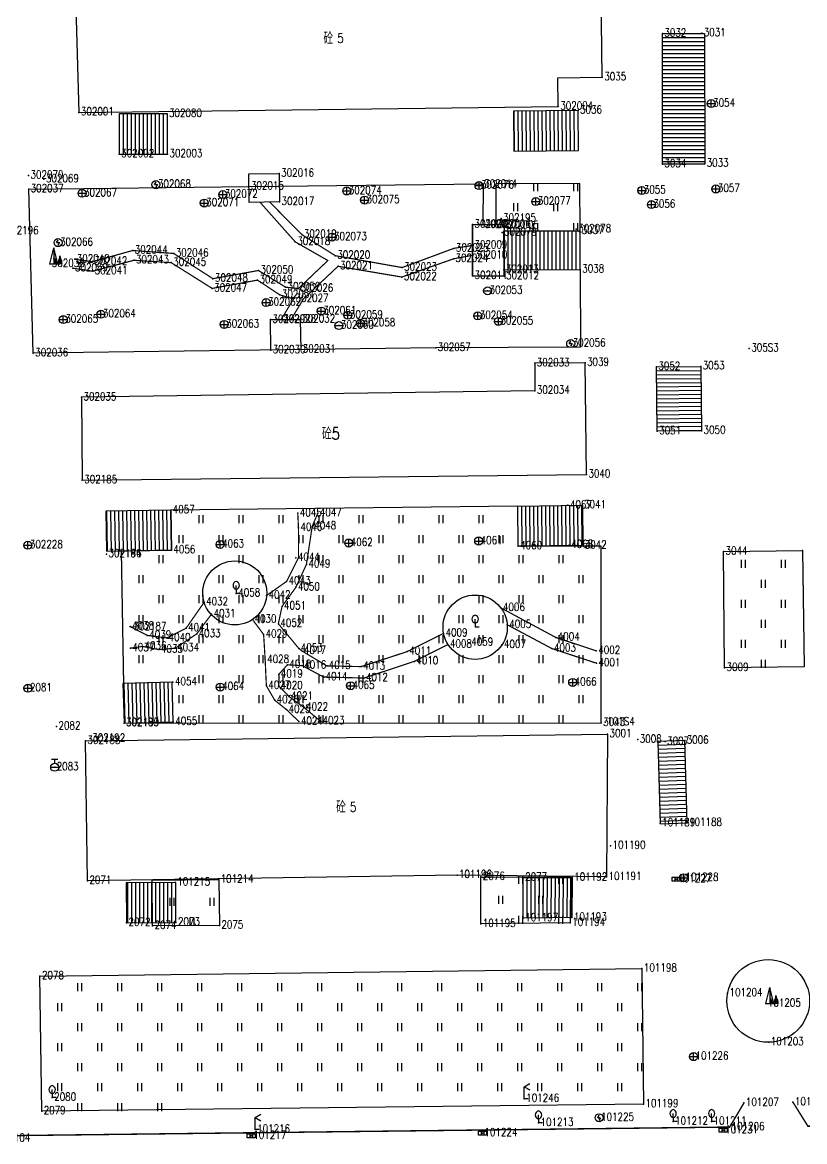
# Model space of a CAD drawing. Extents: x 953 to 1485, y 1110 to 1494.
# Drawn here: x 1244.7 to 1342.5, y 1203.8 to 1343.7 of the extents above; entities that cross this region are included whole.
import ezdxf
from ezdxf.enums import TextEntityAlignment as Align

# ---------------------------------------------------------------- set-up
doc = ezdxf.new("R2010")
doc.units = 0
doc.header["$LTSCALE"] = 0.5
doc.header["$PDSIZE"] = 0.2
doc.linetypes.add('X3', pattern=[5, 4, -1])
doc.layers.get('0').update_dxf_attribs({"linetype": 'CONTINUOUS'})
doc.layers.add('ASSIST', color=7, linetype='CONTINUOUS', plot=False)
for name, color, linetype in [('DLDW', 11, 'CONTINUOUS'), ('DLSS', 4, 'CONTINUOUS'), ('GXYZ', 2, 'CONTINUOUS'), ('JMD', 6, 'CONTINUOUS'), ('ZBTZ', 3, 'CONTINUOUS'), ('ZDH', 1, 'CONTINUOUS')]:
    doc.layers.add(name, color=color, linetype=linetype)
doc.styles.add('HZ', font='rs.shx', dxfattribs={"width": 0.8, "bigfont": 'hztxt.shx'})
doc.linetypes.add('1161', pattern='A,0,[149,AAA.SHX,S=0.15,R=0,X=0,Y=0],-1.6', length=1.6)

# ---------------------------------------------------------------- blocks, each defined once
blk = doc.blocks.new('gc143')
for p, q in [((0, 1), (0, 2)), ((0, 1), (0, 0)), ((1, 0), (0, 0))]:
    blk.add_line(p, q)
for centre, start, end in [((0.225, 2), 102.68038, 257.31962), ((-0.225, 2), 282.68038, 77.31962)]:
    blk.add_arc(centre, 1.025, start, end)
blk = doc.blocks.new('gc052')
for p, q in [((0, 3), (1.39, 3.8)), ((0, 3), (1.39, 2.2)), ((0, 0), (0, 3)), ((1, 0), (0, 0))]:
    blk.add_line(p, q)
blk = doc.blocks.new('*U25')
at = {"linetype": 'Continuous'}
for points in [[(1.33, 1.33), (2, 0), (1, 4)], [(1.33, 1.33), (1, 4), (1, 0)], [(1.33, 1.33), (1, 0), (2, 0)]]:
    blk.add_solid(points, dxfattribs=at)
blk = doc.blocks.new('*U24')
at = {"linetype": 'Continuous'}
for points in [[(2.67, 0.67), (2.5, 2), (2.5, 0)], [(2.67, 0.67), (3, 0), (2.5, 2)], [(2.67, 0.67), (2.5, 0), (3, 0)]]:
    blk.add_solid(points, dxfattribs=at)
blk = doc.blocks.new('gc021')
for p, q in [((2, 0), (1, 4)), ((1, 4), (1, 0)), ((1, 0), (2, 0)), ((2.5, 0), (2.5, 2)), ((2.5, 2), (3, 0)), ((3, 0), (2.5, 0))]:
    blk.add_line(p, q)
for points in [[(0, 0), (1, 4)], [(1, 4), (1, 0), (2, 0)], [(0, 0), (1, 0)], [(2.5, 2), (2, 0), (2.5, 0)]]:
    blk.add_lwpolyline(points)
at = {"linetype": 'Continuous'}
for name in ['*U25', '*U24']:
    blk.add_blockref(name, (0, 0), dxfattribs=at)
blk = doc.blocks.new('gc133')
for p, q in [((-1, 0), (1, 0)), ((-0.8, 2), (0.8, 2)), ((0, 1), (0, 2))]:
    blk.add_line(p, q)
blk.add_circle((0, 0), 1)
blk = doc.blocks.new('gc042')
blk.add_line((-1, 0), (1, 0))
blk.add_circle((0, 0), 1)
blk = doc.blocks.new('gc041')
for p, q in [((-1, 0.5), (1, 0.5)), ((-1, -0.5), (-1, 0.5)), ((-0.33, 0.5), (-0.33, -0.5)), ((0.33, 0.5), (0.33, -0.5)), ((1, 0.5), (1, -0.5)), ((1, -0.5), (-1, -0.5))]:
    blk.add_line(p, q)
blk = doc.blocks.new('gc043')
for p, q in [((-1, 0), (1, 0)), ((0, -1), (0, 1))]:
    blk.add_line(p, q)
blk.add_circle((0, 0), 1)
blk = doc.blocks.new('gc050')
for p, q in [((-0.35, 0), (0.05, 0.69)), ((-0.35, 0), (0.35, 0)), ((0.35, 0), (-0.06, -0.69))]:
    blk.add_line(p, q)
blk.add_circle((0, 0), 1)
blk = doc.blocks.new('gc323')
at = {"flags": 128}
for points in [[(-0.5, 0), (-0.5, 2)], [(0.5, 0), (0.5, 2)]]:
    blk.add_lwpolyline(points, dxfattribs=at)

msp = doc.modelspace()

# ---------------------------------------------------------------- linework, layer by layer
at = {"linetype": 'Continuous', "flags": 128}
for points, elevation in [([(1276.82, 1324.82), (1276.87, 1321.27), (1273.07, 1321.22), (1273.03, 1324.77)], 10.33), ([(1304.94, 1312), (1301, 1312.02), (1300.99, 1318.43), (1304.93, 1318.44)], 10.54), ([(1279.46, 1306.59), (1279.52, 1302.82), (1275.76, 1302.76), (1275.73, 1306.56)], 10.31)]:
    msp.add_lwpolyline(points, close=True, dxfattribs=dict(at, elevation=elevation))
at = {"linetype": 'Continuous'}
for centre, radius in [((1271.27, 1272.4, 10.21), 4), ((1301.32, 1268.12, 10.32), 4.02)]:
    msp.add_circle(centre, radius, dxfattribs=at)
at = {"layer": 'ASSIST', "linetype": 'Continuous', "flags": 128}
for points in [[(1324.73, 1325.99), (1324.72, 1342.32), (1329.99, 1342.32), (1330.01, 1326)], [(1256.83, 1327.25), (1262.86, 1327.25), (1262.86, 1332.27), (1256.83, 1332.27)], [(1304.9, 1312.8), (1314.45, 1312.84), (1314.43, 1317.65), (1304.88, 1317.61)], [(1324.08, 1292.6), (1323.97, 1300.67), (1329.51, 1300.72), (1329.62, 1292.67)], [(1314.77, 1278.33), (1306.69, 1278.24), (1306.64, 1283.26), (1314.72, 1283.35)], [(1255.22, 1277.61), (1263.35, 1277.75), (1263.27, 1282.74), (1255.14, 1282.6)], [(1257.43, 1256.14), (1263.59, 1256.3), (1263.46, 1261.24), (1257.3, 1261.09)], [(1327.81, 1243.66), (1327.51, 1253.94), (1324.16, 1253.84), (1324.46, 1243.56)], [(1313.41, 1231.83), (1307.33, 1231.75), (1307.33, 1236.82), (1313.46, 1236.82)], [(1257.74, 1231.17), (1263.92, 1231.21), (1263.89, 1236.22), (1257.71, 1236.18)]]:
    msp.add_lwpolyline(points, close=True, dxfattribs=at)
at = {"layer": 'ASSIST', "linetype": 'Continuous', "elevation": 14.31, "flags": 128}
msp.add_lwpolyline([(1306.16, 1327.62), (1314.24, 1327.72), (1314.18, 1332.7), (1306.1, 1332.61)], close=True, dxfattribs=at)
at = {"layer": 'DLSS', "linetype": 'Continuous', "const_width": 0.175, "elevation": 10.24, "flags": 128}
msp.add_lwpolyline([(1334.91, 1208.64), (1333.13, 1205.64), (1231.83, 1204.43), (1225.12, 1206.48), (1221.87, 1209.53), (1220, 1212.53), (1219.11, 1216.6), (1219.04, 1217.81), (1216.91, 1400.79)], dxfattribs=at)
at = {"layer": 'DLSS', "linetype": 'Continuous', "const_width": 0.175, "flags": 128}
msp.add_lwpolyline([(1473.21, 1355.64), (1474.02, 1285.2), (1474.07, 1280.2), (1474.27, 1263.71), (1474.34, 1258.03), (1474.6, 1238.74), (1474.88, 1213.81), (1474.23, 1210.75), (1473.97, 1210.26), (1472.73, 1208.65), (1470.95, 1207.62), (1468.9, 1207.18), (1405.25, 1206.45), (1342.91, 1205.75), (1341.04, 1208.75)], dxfattribs=at)
at = {"layer": 'DLSS', "linetype": 'X3', "flags": 128}
for points in [[(1251.27, 1314.1, 0.15, 0.15, 0), (1253.48, 1313.81, 0.15, 0.15, 0), (1258.52, 1315.2, 0.15, 0.15, 0), (1263.64, 1314.83, 0.15, 0.15, 0), (1268.54, 1311.68, 0.15, 0.15, 0), (1274.23, 1312.7, 0.15, 0.15, 0), (1277.62, 1310.62, 0.15, 0.15, 0), (1279.22, 1310.44, 0.15, 0.15, 0), (1282.91, 1313.95, 0.15, 0.15, 0), (1278.84, 1316.27, 0.15, 0.15, 0), (1274.42, 1321.24, 0, 0, 0)], [(1275.64, 1321.25, 0.15, 0.15, 0), (1279.65, 1317.19, 0.15, 0.15, 0), (1283.84, 1314.55, 0.15, 0.15, 0), (1292.19, 1313.07, 0.15, 0.15, 0), (1298.66, 1315.47, 0.15, 0.15, 0), (1300.98, 1315.83, 0, 0, 0)], [(1278.31, 1306.59, 0.15, 0.15, 0), (1279.86, 1309.15, 0.15, 0.15, 0), (1284.18, 1313.23, 0.15, 0.15, 0), (1292.16, 1311.88, 0.15, 0.15, 0), (1298.61, 1314.16, 0.15, 0.15, 0), (1300.98, 1314.6, 0, 0, 0)]]:
    msp.add_lwpolyline(points, format="xyseb", dxfattribs=at)
at = {"layer": 'DLSS', "linetype": 'X3', "const_width": 0.15, "flags": 128}
for points, elevation in [([(1251.05, 1312.98), (1253.51, 1312.62), (1258.67, 1313.98), (1263.33, 1313.68), (1268.45, 1310.46), (1274.11, 1311.5), (1276.91, 1309.65), (1278.63, 1309.15), (1277.07, 1306.59)], 10.48), ([(1279.15, 1282.35), (1279.23, 1280.55), (1279.23, 1276.79), (1277.75, 1273.84), (1275.25, 1272.08)], 10.26), ([(1297.38, 1267.34), (1292.84, 1265.07), (1287.07, 1263.19), (1282.77, 1263.28), (1279.68, 1265.14), (1279.27, 1265.47), (1276.72, 1268.55), (1277.18, 1270.72), (1278.91, 1273.1), (1280.23, 1275.97), (1280.95, 1280.72), (1281.65, 1282.36)], 10.38), ([(1258.19, 1268.2), (1260.34, 1267.09), (1262.75, 1266.77), (1265.19, 1267.99), (1267.44, 1271.23)], 10.21), ([(1304.54, 1270.53), (1311.39, 1266.84), (1316.46, 1265.16)], 10.32), ([(1258.22, 1265.49), (1259.74, 1265.71), (1261.8, 1265.32), (1263.82, 1265.49), (1266.51, 1267.27), (1268.37, 1269.75)], 10.23), ([(1273.49, 1269.08), (1274.88, 1267.2), (1275.07, 1264.03), (1275.22, 1260.8), (1276.26, 1259), (1277.74, 1257.81), (1279.29, 1256.32)], 10.25), ([(1316.48, 1263.62), (1310.92, 1265.44), (1305.33, 1268.42)], 10.34), ([(1281.99, 1256.37), (1279.94, 1258.07), (1278.06, 1259.44), (1276.77, 1260.77), (1276.78, 1262.22), (1277.85, 1263.42), (1279.71, 1263.31), (1282.37, 1261.89), (1287.42, 1261.76), (1293.72, 1263.85), (1297.92, 1265.95)], 10.27)]:
    msp.add_lwpolyline(points, dxfattribs=dict(at, elevation=elevation))
at = {"layer": 'JMD', "linetype": 'Continuous'}
for p, q in [((1324.73, 1325.99), (1324.72, 1342.32)), ((1324.72, 1342.32), (1329.99, 1342.32)), ((1324.72, 1341.82), (1329.99, 1341.82)), ((1329.99, 1342.32), (1330.01, 1326)), ((1324.72, 1341.32), (1329.99, 1341.32)), ((1324.72, 1340.82), (1329.99, 1340.82)), ((1324.72, 1340.32), (1329.99, 1340.32)), ((1324.72, 1339.82), (1329.99, 1339.82)), ((1324.72, 1339.32), (1329.99, 1339.32)), ((1324.72, 1338.82), (1329.99, 1338.82)), ((1324.72, 1338.32), (1329.99, 1338.32)), ((1324.72, 1337.82), (1329.99, 1337.82)), ((1324.72, 1337.32), (1329.99, 1337.32)), ((1324.72, 1336.82), (1329.99, 1336.82)), ((1324.72, 1336.32), (1329.99, 1336.32)), ((1324.72, 1335.82), (1330, 1335.82)), ((1324.72, 1335.32), (1330, 1335.32)), ((1324.72, 1334.82), (1330, 1334.82)), ((1324.72, 1334.32), (1330, 1334.32)), ((1324.72, 1333.82), (1330, 1333.82)), ((1324.72, 1333.32), (1330, 1333.32)), ((1262.86, 1332.27), (1256.83, 1332.27)), ((1256.86, 1327.25), (1256.86, 1332.27)), ((1257.36, 1327.25), (1257.36, 1332.27)), ((1257.86, 1327.25), (1257.86, 1332.27)), ((1258.36, 1327.25), (1258.36, 1332.27)), ((1258.86, 1327.25), (1258.86, 1332.27)), ((1259.36, 1327.25), (1259.36, 1332.27)), ((1259.86, 1327.25), (1259.86, 1332.27)), ((1260.36, 1327.25), (1260.36, 1332.27)), ((1260.86, 1327.25), (1260.86, 1332.27)), ((1261.36, 1327.25), (1261.36, 1332.27)), ((1261.86, 1327.25), (1261.86, 1332.27)), ((1262.36, 1327.25), (1262.36, 1332.27)), ((1262.86, 1327.25), (1262.86, 1332.27)), ((1314.18, 1332.7, 14.31), (1306.1, 1332.61, 14.31)), ((1306.24, 1327.62, 14.31), (1306.18, 1332.61, 14.31)), ((1306.74, 1327.63, 14.31), (1306.68, 1332.61, 14.31)), ((1307.24, 1327.63, 14.31), (1307.18, 1332.62, 14.31)), ((1307.74, 1327.64, 14.31), (1307.68, 1332.62, 14.31)), ((1308.24, 1327.64, 14.31), (1308.18, 1332.63, 14.31)), ((1308.74, 1327.65, 14.31), (1308.68, 1332.64, 14.31)), ((1309.24, 1327.66, 14.31), (1309.18, 1332.64, 14.31)), ((1309.74, 1327.66, 14.31), (1309.68, 1332.65, 14.31)), ((1310.24, 1327.67, 14.31), (1310.18, 1332.65, 14.31)), ((1310.74, 1327.67, 14.31), (1310.68, 1332.66, 14.31)), ((1311.24, 1327.68, 14.31), (1311.18, 1332.67, 14.31)), ((1311.74, 1327.69, 14.31), (1311.68, 1332.67, 14.31)), ((1312.24, 1327.69, 14.31), (1312.18, 1332.68, 14.31)), ((1312.74, 1327.7, 14.31), (1312.68, 1332.68, 14.31)), ((1313.24, 1327.7, 14.31), (1313.18, 1332.69, 14.31)), ((1313.74, 1327.71, 14.31), (1313.68, 1332.7, 14.31)), ((1314.24, 1327.72, 14.31), (1314.18, 1332.7, 14.31)), ((1324.73, 1332.82), (1330, 1332.82)), ((1324.73, 1332.32), (1330, 1332.32)), ((1324.73, 1331.82), (1330, 1331.82)), ((1324.73, 1331.32), (1330, 1331.32)), ((1324.73, 1330.82), (1330, 1330.82)), ((1324.73, 1330.32), (1330, 1330.32)), ((1324.73, 1329.82), (1330, 1329.82)), ((1324.73, 1329.32), (1330, 1329.32)), ((1306.16, 1327.62, 14.31), (1314.24, 1327.72, 14.31)), ((1324.73, 1328.82), (1330, 1328.82)), ((1324.73, 1328.32), (1330, 1328.32)), ((1324.73, 1327.82), (1330, 1327.82)), ((1256.83, 1327.25), (1262.86, 1327.25)), ((1324.73, 1327.32), (1330, 1327.32)), ((1324.73, 1326.82), (1330, 1326.82)), ((1324.73, 1326.32), (1330, 1326.32)), ((1314.43, 1317.65), (1304.88, 1317.61)), ((1304.95, 1312.8), (1304.93, 1317.61)), ((1305.45, 1312.8), (1305.43, 1317.62)), ((1305.95, 1312.81), (1305.93, 1317.62)), ((1306.45, 1312.81), (1306.43, 1317.62)), ((1306.95, 1312.81), (1306.93, 1317.62)), ((1307.45, 1312.81), (1307.43, 1317.62)), ((1307.95, 1312.81), (1307.93, 1317.63)), ((1308.45, 1312.82), (1308.43, 1317.63)), ((1308.95, 1312.82), (1308.93, 1317.63)), ((1309.45, 1312.82), (1309.43, 1317.63)), ((1309.95, 1312.82), (1309.93, 1317.63)), ((1310.45, 1312.82), (1310.43, 1317.64)), ((1310.95, 1312.83), (1310.93, 1317.64)), ((1311.45, 1312.83), (1311.43, 1317.64)), ((1311.95, 1312.83), (1311.93, 1317.64)), ((1312.45, 1312.83), (1312.43, 1317.64)), ((1312.95, 1312.83), (1312.93, 1317.65)), ((1313.45, 1312.84), (1313.43, 1317.65)), ((1313.95, 1312.84), (1313.93, 1317.65)), ((1314.45, 1312.84), (1314.43, 1317.65)), ((1304.9, 1312.8), (1314.45, 1312.84)), ((1323.97, 1300.67), (1329.51, 1300.72)), ((1324.08, 1292.6), (1323.97, 1300.67)), ((1323.98, 1300.17), (1329.51, 1300.22)), ((1323.99, 1299.67), (1329.52, 1299.72)), ((1329.51, 1300.72), (1329.62, 1292.67)), ((1324, 1299.17), (1329.53, 1299.22)), ((1324, 1298.67), (1329.54, 1298.72)), ((1324.01, 1298.17), (1329.54, 1298.23)), ((1324.02, 1297.67), (1329.55, 1297.73)), ((1324.02, 1297.17), (1329.56, 1297.23)), ((1324.03, 1296.67), (1329.56, 1296.73)), ((1324.04, 1296.17), (1329.57, 1296.23)), ((1324.04, 1295.67), (1329.58, 1295.73)), ((1324.05, 1295.17), (1329.58, 1295.23)), ((1324.06, 1294.67), (1329.59, 1294.73)), ((1324.06, 1294.17), (1329.6, 1294.24)), ((1324.07, 1293.67), (1329.6, 1293.74)), ((1324.08, 1293.17), (1329.61, 1293.24)), ((1324.08, 1292.67), (1329.62, 1292.74)), ((1306.64, 1283.26), (1314.72, 1283.35)), ((1306.69, 1278.24), (1306.64, 1283.26)), ((1307.19, 1278.25), (1307.14, 1283.27)), ((1307.69, 1278.25), (1307.64, 1283.27)), ((1308.19, 1278.26), (1308.14, 1283.28)), ((1308.69, 1278.27), (1308.64, 1283.28)), ((1309.19, 1278.27), (1309.14, 1283.29)), ((1309.69, 1278.28), (1309.64, 1283.3)), ((1310.19, 1278.28), (1310.14, 1283.3)), ((1310.69, 1278.29), (1310.64, 1283.31)), ((1311.19, 1278.29), (1311.14, 1283.31)), ((1311.69, 1278.3), (1311.64, 1283.32)), ((1312.19, 1278.3), (1312.14, 1283.32)), ((1312.69, 1278.31), (1312.64, 1283.33)), ((1313.19, 1278.32), (1313.14, 1283.33)), ((1313.69, 1278.32), (1313.64, 1283.34)), ((1314.19, 1278.33), (1314.14, 1283.35)), ((1314.69, 1278.33), (1314.64, 1283.35)), ((1263.27, 1282.74), (1255.14, 1282.6)), ((1255.35, 1277.61), (1255.27, 1282.61)), ((1255.85, 1277.62), (1255.77, 1282.61)), ((1256.35, 1277.63), (1256.27, 1282.62)), ((1256.85, 1277.64), (1256.77, 1282.63)), ((1257.35, 1277.65), (1257.27, 1282.64)), ((1257.85, 1277.66), (1257.77, 1282.65)), ((1258.35, 1277.66), (1258.27, 1282.66)), ((1258.85, 1277.67), (1258.77, 1282.67)), ((1259.35, 1277.68), (1259.27, 1282.67)), ((1259.85, 1277.69), (1259.77, 1282.68)), ((1260.35, 1277.7), (1260.27, 1282.69)), ((1260.85, 1277.71), (1260.77, 1282.7)), ((1261.35, 1277.71), (1261.27, 1282.71)), ((1261.85, 1277.72), (1261.77, 1282.72)), ((1262.35, 1277.73), (1262.27, 1282.72)), ((1262.85, 1277.74), (1262.77, 1282.73)), ((1263.35, 1277.75), (1263.27, 1282.74)), ((1255.22, 1277.61), (1263.35, 1277.75)), ((1314.77, 1278.33), (1306.69, 1278.24)), ((1263.46, 1261.24), (1257.3, 1261.09)), ((1257.59, 1256.15), (1257.46, 1261.09)), ((1258.09, 1256.16), (1257.96, 1261.1)), ((1258.59, 1256.17), (1258.46, 1261.12)), ((1259.09, 1256.18), (1258.96, 1261.13)), ((1259.59, 1256.2), (1259.46, 1261.14)), ((1260.09, 1256.21), (1259.96, 1261.15)), ((1260.59, 1256.22), (1260.46, 1261.17)), ((1261.09, 1256.23), (1260.96, 1261.18)), ((1261.59, 1256.25), (1261.46, 1261.19)), ((1262.09, 1256.26), (1261.96, 1261.21)), ((1262.59, 1256.27), (1262.46, 1261.22)), ((1263.09, 1256.29), (1262.96, 1261.23)), ((1263.59, 1256.3), (1263.46, 1261.24)), ((1257.43, 1256.14), (1263.59, 1256.3)), ((1327.51, 1253.94), (1324.16, 1253.84)), ((1324.16, 1253.84), (1324.46, 1243.56)), ((1327.81, 1243.66), (1327.51, 1253.94)), ((1327.53, 1253.44), (1324.18, 1253.34)), ((1327.54, 1252.94), (1324.19, 1252.84)), ((1327.56, 1252.44), (1324.2, 1252.34)), ((1327.57, 1251.94), (1324.22, 1251.84)), ((1327.59, 1251.44), (1324.23, 1251.34)), ((1327.6, 1250.94), (1324.25, 1250.84)), ((1327.62, 1250.44), (1324.26, 1250.34)), ((1327.63, 1249.94), (1324.28, 1249.84)), ((1327.64, 1249.44), (1324.29, 1249.34)), ((1327.66, 1248.94), (1324.31, 1248.84)), ((1327.67, 1248.44), (1324.32, 1248.34)), ((1327.69, 1247.94), (1324.33, 1247.84)), ((1327.7, 1247.44), (1324.35, 1247.34)), ((1327.72, 1246.94), (1324.36, 1246.84)), ((1327.73, 1246.44), (1324.38, 1246.34)), ((1327.75, 1245.94), (1324.39, 1245.85)), ((1327.76, 1245.44), (1324.41, 1245.35)), ((1327.77, 1244.94), (1324.42, 1244.85)), ((1327.79, 1244.44), (1324.44, 1244.35)), ((1327.8, 1243.94), (1324.45, 1243.85)), ((1307.33, 1231.75), (1307.33, 1236.82)), ((1307.33, 1236.82), (1313.46, 1236.82)), ((1307.83, 1231.76), (1307.84, 1236.82)), ((1308.33, 1231.77), (1308.34, 1236.82)), ((1308.83, 1231.77), (1308.84, 1236.82)), ((1309.33, 1231.78), (1309.35, 1236.82)), ((1309.83, 1231.78), (1309.85, 1236.82)), ((1310.33, 1231.79), (1310.35, 1236.82)), ((1310.83, 1231.79), (1310.86, 1236.82)), ((1311.33, 1231.8), (1311.36, 1236.82)), ((1311.83, 1231.81), (1311.87, 1236.82)), ((1312.33, 1231.81), (1312.37, 1236.82)), ((1312.83, 1231.82), (1312.87, 1236.82)), ((1313.33, 1231.82), (1313.38, 1236.82)), ((1263.89, 1236.22), (1257.71, 1236.18)), ((1257.92, 1231.17), (1257.89, 1236.18)), ((1258.42, 1231.18), (1258.39, 1236.18)), ((1258.92, 1231.18), (1258.89, 1236.18)), ((1259.42, 1231.18), (1259.39, 1236.19)), ((1259.92, 1231.19), (1259.89, 1236.19)), ((1260.42, 1231.19), (1260.39, 1236.19)), ((1260.92, 1231.19), (1260.89, 1236.2)), ((1261.42, 1231.2), (1261.39, 1236.2)), ((1261.92, 1231.2), (1261.89, 1236.2)), ((1262.42, 1231.2), (1262.39, 1236.21)), ((1262.92, 1231.21), (1262.89, 1236.21)), ((1263.42, 1231.21), (1263.39, 1236.21)), ((1263.92, 1231.21), (1263.89, 1236.22)), ((1257.74, 1231.17), (1263.92, 1231.21)), ((1313.41, 1231.83), (1307.33, 1231.75))]:
    msp.add_line(p, q, dxfattribs=at)
at = {"layer": 'JMD', "linetype": 'Continuous', "flags": 128}
for points, elevation in [([(1251.79, 1332.47), (1311.71, 1333.19), (1311.67, 1336.78), (1317.21, 1336.85), (1317.04, 1350.76), (1251.28, 1349.97)], 10.73), ([(1252.11, 1296.85), (1252.21, 1286.51), (1315.23, 1287.22), (1315.05, 1301.18), (1308.77, 1301.11), (1308.78, 1297.68)], 10.68)]:
    msp.add_lwpolyline(points, close=True, dxfattribs=dict(at, elevation=elevation))
msp.add_lwpolyline([(1252.85, 1236.42), (1252.61, 1253.92), (1317.87, 1254.75), (1317.75, 1236.91), (1299.05, 1237.14)], close=True, dxfattribs=at)
at = {"layer": 'ZBTZ', "linetype": '1161', "flags": 128}
for points, elevation in [([(1296.4, 1303.04), (1246.08, 1302.37), (1245.51, 1322.88), (1273.05, 1323.2), (1302.33, 1323.54), (1302.27, 1318.42), (1300.99, 1318.43), (1301, 1312.02), (1304.94, 1312), (1304.95, 1312.8), (1314.45, 1312.84), (1314.49, 1303.11)], 10.21), ([(1303.91, 1318.44), (1304.93, 1318.44), (1304.94, 1317.61), (1314.43, 1317.65), (1314.4, 1323.59), (1303.89, 1323.54)], 10.52), ([(1332.5, 1263.04), (1332.37, 1277.57), (1342.24, 1277.7), (1342.43, 1263.17)], 14.35), ([(1313.2, 1231.17), (1302.02, 1231.02), (1302.03, 1236.92), (1313.22, 1236.88)], 10.17), ([(1269.26, 1236.57), (1269.35, 1230.83), (1260.99, 1230.77), (1260.94, 1236.51)], 10.27), ([(1322.17, 1225.45), (1322.36, 1208.5), (1247.14, 1207.63), (1246.92, 1224.52)], 10.17)]:
    msp.add_lwpolyline(points, close=True, dxfattribs=dict(at, elevation=elevation))
msp.add_lwpolyline([(1257.43, 1256.14), (1317.07, 1256.16), (1317.06, 1278.25), (1306.69, 1278.24), (1306.64, 1283.26), (1263.27, 1282.74), (1263.35, 1277.75), (1257.06, 1277.64)], close=True, dxfattribs=at)
at = {"layer": 'ZBTZ', "linetype": '1161'}
msp.add_circle((1337.95, 1221.41, 10.31), 5.17, dxfattribs=at)
at = {"layer": 'ZDH', "linetype": 'Continuous'}
for p in [(1324.72, 1342.32, 19.7), (1329.64, 1342.37, 19.7), (1317.21, 1336.85, 14.31), (1311.71, 1333.19, 10.7), (1330.82, 1333.56, 13.99), (1251.79, 1332.47, 10.73), (1262.8, 1332.27, 10.75), (1314.18, 1332.7, 14.31), (1256.83, 1327.25, 10.71), (1262.86, 1327.25, 10.49), (1276.82, 1324.82, 10.33), (1324.73, 1325.99, 14.01), (1330.01, 1326.07, 14.01), (1245.49, 1324.57, 10.18), (1247.42, 1324.11, 10.23), (1261.42, 1323.43, 10.29), (1302.2, 1323.45, 10.29), (1245.51, 1322.88, 10.18), (1252.18, 1322.35, 10.33), (1269.78, 1322.19, 10.44), (1273.05, 1323.2, 10.34), (1285.27, 1322.64, 10.38), (1301.8, 1323.32, 10.29), (1322.15, 1322.7, 13.93), (1331.41, 1322.89, 13.93), (1267.46, 1321.13, 10.45), (1276.87, 1321.27, 10.36), (1287.5, 1321.51, 10.4), (1308.9, 1321.31, 11.95), (1323.35, 1320.94, 13.93), (1304.56, 1319.19, 10.57), (1300.99, 1318.43, 10.49), (1302.27, 1318.42, 10.51), (1303.91, 1318.44, 10.52), (1304.91, 1318.3, 10.58), (1313.95, 1317.86, 14.21), (1279.65, 1317.19, 10.53), (1283.43, 1316.87, 10.48), (1304.68, 1317.44, 10.54), (1314.39, 1317.65, 14.21), (1249.18, 1316.18, 10.52), (1258.52, 1315.2, 10.53), (1278.84, 1316.27, 10.51), (1298.66, 1315.47, 10.46), (1300.98, 1315.83, 10.49), (1251.27, 1314.1, 10.51), (1253.48, 1313.81, 10.53), (1258.67, 1313.98, 10.53), (1263.33, 1313.68, 10.51), (1263.64, 1314.83, 10.52), (1283.84, 1314.55, 10.54), (1298.61, 1314.16, 10.49), (1300.98, 1314.6, 10.47), (1248.15, 1313.53, 10.48), (1251.05, 1312.98, 10.48), (1253.51, 1312.62, 10.5), (1274.23, 1312.7, 10.5), (1284.18, 1313.23, 10.51), (1292.19, 1313.07, 10.4), (1304.9, 1312.8, 10.54), (1314.45, 1312.84, 14.21), (1268.54, 1311.68, 10.52), (1274.11, 1311.5, 10.5), (1292.16, 1311.88, 10.44), (1301, 1312.02, 10.51), (1304.94, 1312, 10.54), (1268.45, 1310.46, 10.45), (1276.91, 1309.65, 10.49), (1277.62, 1310.62, 10.53), (1279.22, 1310.44, 10.49), (1302.87, 1310.16, 10.57), (1275.19, 1308.69, 10.45), (1278.63, 1309.15, 10.47), (1254.54, 1307.23, 10.29), (1282.09, 1307.62, 10.41), (1285.41, 1307.1, 10.29), (1301.65, 1307.03, 10.38), (1249.84, 1306.56, 10.41), (1269.95, 1305.96, 10.31), (1275.73, 1306.56, 10.31), (1277.07, 1306.59, 10.31), (1279.46, 1306.59, 10.31), (1284.29, 1305.81, 10.31), (1286.98, 1306.11, 10.3), (1304.22, 1306.34, 10.54), (1275.76, 1302.76, 10.21), (1279.52, 1302.82, 10.18), (1296.4, 1303.04, 10.21), (1313.26, 1303.57, 10.26), (1335.59, 1302.96, 14.13), (1246.08, 1302.37, 10.21), (1308.77, 1301.11, 10.67), (1315.05, 1301.18, 14.27), (1323.97, 1300.67, 14.27), (1329.51, 1300.72, 14.28), (1252.11, 1296.85, 10.68), (1308.78, 1297.68, 10.69), (1329.62, 1292.67, 14.39), (1324.08, 1292.6, 14.39), (1315.23, 1287.22, 14.27), (1252.21, 1286.51, 10.68), (1312.92, 1283.35, 10.66), (1314.69, 1283.35, 14.27), (1263.27, 1282.74, 10.21), (1279.15, 1282.35, 10.26), (1281.65, 1282.36, 10.27), (1279.23, 1280.55, 10.26), (1280.95, 1280.72, 10.27), (1285.52, 1278.64, 10.2), (1301.76, 1278.89, 10.21), (1245.41, 1278.36, 10.17), (1255.23, 1277.26, 10.68), (1255.25, 1277.26, 10.68), (1263.35, 1277.75, 10.12), (1269.44, 1278.46, 10.16), (1306.69, 1278.24, 10.14), (1313.09, 1278.39, 10.19), (1314.77, 1278.33, 14.39), (1332.37, 1277.57, 14.34), (1342.24, 1277.7, 14.34), (1278.92, 1276.79, 10.26), (1280.23, 1275.97, 10.26), (1277.75, 1273.84, 10.24), (1278.91, 1273.1, 10.26), (1271.46, 1272.34, 10.27), (1275.25, 1272.08, 10.26), (1267.44, 1271.23, 10.26), (1277.18, 1270.72, 10.25), (1304.54, 1270.53, 10.32), (1268.37, 1269.75, 10.27), (1273.49, 1269.08, 10.25), (1258.19, 1268.2, 10.21), (1258.37, 1268.13, 10.23), (1265.19, 1267.99, 10.25), (1276.72, 1268.55, 10.28), (1305.33, 1268.42, 10.34), (1260.34, 1267.09, 10.26), (1262.75, 1266.77, 10.24), (1266.51, 1267.27, 10.28), (1274.88, 1267.2, 10.3), (1297.38, 1267.34, 10.38), (1300.58, 1266.18, 10.36), (1311.39, 1266.84, 10.31), (1258.22, 1265.49, 10.23), (1259.74, 1265.71, 10.24), (1261.8, 1265.32, 10.25), (1263.82, 1265.49, 10.25), (1279.27, 1265.47, 10.32), (1279.68, 1265.14, 10.32), (1292.84, 1265.07, 10.36), (1297.92, 1265.95, 10.38), (1304.67, 1265.9, 10.33), (1310.92, 1265.44, 10.3), (1316.46, 1265.16, 10.35), (1275.07, 1264.03, 10.33), (1277.85, 1263.42, 10.33), (1279.71, 1263.31, 10.33), (1282.77, 1263.28, 10.3), (1293.72, 1263.85, 10.38), (1316.48, 1263.62, 10.34), (1276.78, 1262.22, 10.33), (1282.37, 1261.89, 10.3), (1287.07, 1263.19, 10.3), (1332.5, 1263.04, 14.35), (1245.42, 1260.49, 10.23), (1263.55, 1261.25, 10.18), (1269.45, 1260.64, 10.24), (1275.22, 1260.8, 10.31), (1276.77, 1260.77, 10.31), (1285.75, 1260.8, 10.25), (1287.42, 1261.76, 10.31), (1313.51, 1261.21, 10.26), (1278.06, 1259.44, 10.31), (1276.26, 1259, 10.32), (1277.74, 1257.81, 10.31), (1279.94, 1258.07, 10.3), (1263.59, 1256.3, 10.19), (1279.29, 1256.32, 10.27), (1281.99, 1256.37, 10.27), (1317.58, 1256.25, 10.69), (1248.99, 1255.72, 10.69), (1257.43, 1256.14, 10.69), (1257.45, 1256.14, 10.69), (1317.07, 1256.16, 14.37), (1252.61, 1253.92, 10.67), (1253.21, 1254.19, 10.67), (1317.87, 1254.75, 14.26), (1321.64, 1254.06, 14.25), (1325.07, 1253.81, 14.25), (1327.51, 1253.94, 14.24), (1248.76, 1250.61, 9.7), (1327.81, 1243.66, 10.2), (1324.46, 1243.62, 10.21), (1318.25, 1240.8, 10.68), (1299.05, 1237.14, 10.66), (1302.03, 1236.92, 10.41), (1307.32, 1236.82, 10.39), (1313.46, 1236.82, 10.67), (1317.75, 1236.91, 10.66), (1327.37, 1236.8, 10.19), (1252.85, 1236.42, 10.7), (1263.84, 1236.22, 10.28), (1269.26, 1236.57, 10.27), (1326.46, 1236.62, 10.19), (1257.74, 1231.17, 10.22), (1263.92, 1231.21, 10.18), (1307.33, 1231.75, 10.16), (1313.2, 1231.17, 10.17), (1313.41, 1231.83, 10.19), (1260.99, 1230.77, 10.21), (1269.35, 1230.83, 10.24), (1302.02, 1231.02, 10.21), (1246.92, 1224.52, 10.13), (1322.17, 1225.45, 10.17), (1332.87, 1222.38, 10.28), (1337.66, 1221.07, 10.49), (1338.02, 1216.25, 10.33), (1328.62, 1214.44, 10.2), (1248.45, 1209.32, 9.61), (1307.45, 1209.18, 9.85), (1341.04, 1208.75, 10.34), (1247.14, 1207.63, 9.32), (1322.36, 1208.5, 10.03), (1334.92, 1208.66, 10.24), (1309.24, 1206.15, 9.83), (1316.81, 1206.81, 9.94), (1326.06, 1206.32, 10.08), (1330.88, 1206.33, 10.19), (1273.34, 1204.55, 9.37), (1273.82, 1205.33, 9.51), (1302.23, 1204.88, 9.62), (1332.32, 1205.24, 10.04), (1333.13, 1205.64, 10.05)]:
    msp.add_point(p, dxfattribs=at)

# ---------------------------------------------------------------- block references
at = {"layer": 'DLDW', "linetype": 'Continuous', "xscale": 0.5, "yscale": 0.5}
for p in [(1248.15, 1313.53, 10.48), (1337.66, 1221.07, 10.49)]:
    msp.add_blockref('gc021', p, dxfattribs=at)
at = {"layer": 'DLSS', "linetype": 'Continuous', "xscale": 0.5, "yscale": 0.5}
for p in [(1307.45, 1209.18, 9.85), (1273.82, 1205.33, 9.51)]:
    msp.add_blockref('gc052', p, dxfattribs=at)
at = {"layer": 'GXYZ', "linetype": 'Continuous', "xscale": 0.5, "yscale": 0.5}
for name, p in [('gc043', (1330.82, 1333.56, 13.99)), ('gc050', (1261.42, 1323.43, 10.29)), ('gc043', (1301.8, 1323.32, 10.29)), ('gc043', (1331.41, 1322.89, 13.93)), ('gc043', (1252.18, 1322.35, 10.33)), ('gc043', (1269.78, 1322.19, 10.44)), ('gc043', (1285.27, 1322.64, 10.38)), ('gc043', (1287.5, 1321.51, 10.4)), ('gc043', (1322.15, 1322.7, 13.93)), ('gc043', (1267.46, 1321.13, 10.45)), ('gc043', (1308.9, 1321.31, 11.95)), ('gc043', (1323.35, 1320.94, 13.93)), ('gc050', (1249.18, 1316.18, 10.52)), ('gc043', (1283.43, 1316.87, 10.48)), ('gc042', (1302.87, 1310.16, 10.57)), ('gc043', (1275.19, 1308.69, 10.45)), ('gc043', (1282.09, 1307.62, 10.41)), ('gc043', (1249.84, 1306.56, 10.41)), ('gc043', (1254.54, 1307.23, 10.29)), ('gc043', (1285.41, 1307.1, 10.29)), ('gc042', (1285.41, 1307.1, 10.29)), ('gc043', (1286.98, 1306.11, 10.3)), ('gc043', (1301.65, 1307.03, 10.38)), ('gc043', (1304.22, 1306.34, 10.54)), ('gc043', (1269.95, 1305.96, 10.31)), ('gc042', (1284.29, 1305.81, 10.31)), ('gc050', (1313.26, 1303.57, 10.26)), ('gc043', (1245.41, 1278.36, 10.17)), ('gc043', (1269.44, 1278.46, 10.16)), ('gc043', (1285.52, 1278.64, 10.2)), ('gc043', (1301.76, 1278.89, 10.21)), ('gc043', (1245.42, 1260.49, 10.23)), ('gc043', (1269.45, 1260.64, 10.24)), ('gc043', (1285.75, 1260.8, 10.25)), ('gc043', (1313.51, 1261.21, 10.26)), ('gc133', (1248.76, 1250.61, 9.7)), ('gc041', (1326.46, 1236.62, 10.19)), ('gc043', (1327.37, 1236.8, 10.19)), ('gc043', (1328.62, 1214.44, 10.2)), ('gc050', (1316.81, 1206.81, 9.94)), ('gc041', (1273.34, 1204.55, 9.37)), ('gc041', (1302.23, 1204.88, 9.62)), ('gc041', (1332.32, 1205.24, 10.04))]:
    msp.add_blockref(name, p, dxfattribs=at)
at = {"layer": 'ZBTZ', "linetype": 'Continuous', "xscale": 0.5, "yscale": 0.5}
for name, p in [('gc323', (1308.89, 1322.61)), ('gc323', (1313.89, 1322.61)), ('gc323', (1306.39, 1320.11)), ('gc323', (1311.39, 1320.11)), ('gc323', (1308.89, 1317.61)), ('gc323', (1313.89, 1317.61)), ('gc323', (1267.06, 1281.14)), ('gc323', (1272.06, 1281.14)), ('gc323', (1277.06, 1281.14)), ('gc323', (1282.06, 1281.14)), ('gc323', (1287.06, 1281.14)), ('gc323', (1292.06, 1281.14)), ('gc323', (1297.06, 1281.14)), ('gc323', (1302.06, 1281.14)), ('gc323', (1264.56, 1278.64)), ('gc323', (1269.56, 1278.64)), ('gc323', (1274.56, 1278.64)), ('gc323', (1279.56, 1278.64)), ('gc323', (1284.56, 1278.64)), ('gc323', (1289.56, 1278.64)), ('gc323', (1294.56, 1278.64)), ('gc323', (1299.56, 1278.64)), ('gc323', (1304.56, 1278.64)), ('gc323', (1262.06, 1276.14)), ('gc323', (1267.06, 1276.14)), ('gc323', (1272.06, 1276.14)), ('gc323', (1277.06, 1276.14)), ('gc323', (1282.06, 1276.14)), ('gc323', (1287.06, 1276.14)), ('gc323', (1292.06, 1276.14)), ('gc323', (1297.06, 1276.14)), ('gc323', (1302.06, 1276.14)), ('gc323', (1307.06, 1276.14)), ('gc323', (1312.06, 1276.14)), ('gc323', (1334.87, 1275.54)), ('gc323', (1339.87, 1275.54)), ('gc323', (1259.56, 1273.64)), ('gc323', (1264.56, 1273.64)), ('gc323', (1269.56, 1273.64)), ('gc323', (1274.56, 1273.64)), ('gc323', (1279.56, 1273.64)), ('gc323', (1284.56, 1273.64)), ('gc323', (1289.56, 1273.64)), ('gc323', (1294.56, 1273.64)), ('gc323', (1299.56, 1273.64)), ('gc323', (1304.56, 1273.64)), ('gc323', (1309.56, 1273.64)), ('gc323', (1314.56, 1273.64)), ('gc143', (1271.46, 1272.34, 10.27)), ('gc323', (1337.37, 1273.04)), ('gc323', (1262.06, 1271.14)), ('gc323', (1267.06, 1271.14)), ('gc323', (1272.06, 1271.14)), ('gc323', (1277.06, 1271.14)), ('gc323', (1282.06, 1271.14)), ('gc323', (1287.06, 1271.14)), ('gc323', (1292.06, 1271.14)), ('gc323', (1297.06, 1271.14)), ('gc323', (1302.06, 1271.14)), ('gc323', (1307.06, 1271.14)), ('gc323', (1312.06, 1271.14)), ('gc323', (1334.87, 1270.54)), ('gc323', (1339.87, 1270.54)), ('gc323', (1259.56, 1268.64)), ('gc323', (1264.56, 1268.64)), ('gc323', (1269.56, 1268.64)), ('gc323', (1274.56, 1268.64)), ('gc323', (1279.56, 1268.64)), ('gc323', (1284.56, 1268.64)), ('gc323', (1289.56, 1268.64)), ('gc323', (1294.56, 1268.64)), ('gc323', (1299.56, 1268.64)), ('gc143', (1301.32, 1268.12, 10.32)), ('gc323', (1304.56, 1268.64)), ('gc323', (1309.56, 1268.64)), ('gc323', (1314.56, 1268.64)), ('gc323', (1337.37, 1268.04)), ('gc323', (1262.06, 1266.14)), ('gc323', (1267.06, 1266.14)), ('gc323', (1272.06, 1266.14)), ('gc323', (1277.06, 1266.14)), ('gc323', (1282.06, 1266.14)), ('gc323', (1287.06, 1266.14)), ('gc323', (1292.06, 1266.14)), ('gc323', (1297.06, 1266.14)), ('gc323', (1302.06, 1266.14)), ('gc323', (1307.06, 1266.14)), ('gc323', (1312.06, 1266.14)), ('gc323', (1334.87, 1265.54)), ('gc323', (1339.87, 1265.54)), ('gc323', (1259.56, 1263.64)), ('gc323', (1264.56, 1263.64)), ('gc323', (1269.56, 1263.64)), ('gc323', (1274.56, 1263.64)), ('gc323', (1279.56, 1263.64)), ('gc323', (1284.56, 1263.64)), ('gc323', (1289.56, 1263.64)), ('gc323', (1294.56, 1263.64)), ('gc323', (1299.56, 1263.64)), ('gc323', (1304.56, 1263.64)), ('gc323', (1309.56, 1263.64)), ('gc323', (1314.56, 1263.64)), ('gc323', (1337.37, 1263.04)), ('gc323', (1267.06, 1261.14)), ('gc323', (1272.06, 1261.14)), ('gc323', (1277.06, 1261.14)), ('gc323', (1282.06, 1261.14)), ('gc323', (1287.06, 1261.14)), ('gc323', (1292.06, 1261.14)), ('gc323', (1297.06, 1261.14)), ('gc323', (1302.06, 1261.14)), ('gc323', (1307.06, 1261.14)), ('gc323', (1312.06, 1261.14)), ('gc323', (1264.56, 1258.64)), ('gc323', (1269.56, 1258.64)), ('gc323', (1274.56, 1258.64)), ('gc323', (1279.56, 1258.64)), ('gc323', (1284.56, 1258.64)), ('gc323', (1289.56, 1258.64)), ('gc323', (1294.56, 1258.64)), ('gc323', (1299.56, 1258.64)), ('gc323', (1304.56, 1258.64)), ('gc323', (1309.56, 1258.64)), ('gc323', (1314.56, 1258.64)), ('gc323', (1267.06, 1256.14)), ('gc323', (1272.06, 1256.14)), ('gc323', (1277.06, 1256.14)), ('gc323', (1282.06, 1256.14)), ('gc323', (1287.06, 1256.14)), ('gc323', (1292.06, 1256.14)), ('gc323', (1297.06, 1256.14)), ('gc323', (1302.06, 1256.14)), ('gc323', (1307.06, 1256.14)), ('gc323', (1312.06, 1256.14)), ('gc323', (1307.02, 1236.02)), ('gc323', (1312.02, 1236.02)), ('gc323', (1263.44, 1233.27)), ('gc323', (1268.44, 1233.27)), ('gc323', (1304.52, 1233.52)), ('gc323', (1309.52, 1233.52)), ('gc323', (1265.94, 1230.77)), ('gc323', (1307.02, 1231.02)), ('gc323', (1312.02, 1231.02)), ('gc323', (1251.92, 1222.63)), ('gc323', (1256.92, 1222.63)), ('gc323', (1261.92, 1222.63)), ('gc323', (1266.92, 1222.63)), ('gc323', (1271.92, 1222.63)), ('gc323', (1276.92, 1222.63)), ('gc323', (1281.92, 1222.63)), ('gc323', (1286.92, 1222.63)), ('gc323', (1291.92, 1222.63)), ('gc323', (1296.92, 1222.63)), ('gc323', (1301.92, 1222.63)), ('gc323', (1306.92, 1222.63)), ('gc323', (1311.92, 1222.63)), ('gc323', (1316.92, 1222.63)), ('gc323', (1321.92, 1222.63)), ('gc323', (1249.42, 1220.13)), ('gc323', (1254.42, 1220.13)), ('gc323', (1259.42, 1220.13)), ('gc323', (1264.42, 1220.13)), ('gc323', (1269.42, 1220.13)), ('gc323', (1274.42, 1220.13)), ('gc323', (1279.42, 1220.13)), ('gc323', (1284.42, 1220.13)), ('gc323', (1289.42, 1220.13)), ('gc323', (1294.42, 1220.13)), ('gc323', (1299.42, 1220.13)), ('gc323', (1304.42, 1220.13)), ('gc323', (1309.42, 1220.13)), ('gc323', (1314.42, 1220.13)), ('gc323', (1319.42, 1220.13)), ('gc323', (1251.92, 1217.63)), ('gc323', (1256.92, 1217.63)), ('gc323', (1261.92, 1217.63)), ('gc323', (1266.92, 1217.63)), ('gc323', (1271.92, 1217.63)), ('gc323', (1276.92, 1217.63)), ('gc323', (1281.92, 1217.63)), ('gc323', (1286.92, 1217.63)), ('gc323', (1291.92, 1217.63)), ('gc323', (1296.92, 1217.63)), ('gc323', (1301.92, 1217.63)), ('gc323', (1306.92, 1217.63)), ('gc323', (1311.92, 1217.63)), ('gc323', (1316.92, 1217.63)), ('gc323', (1321.92, 1217.63)), ('gc323', (1249.42, 1215.13)), ('gc323', (1254.42, 1215.13)), ('gc323', (1259.42, 1215.13)), ('gc323', (1264.42, 1215.13)), ('gc323', (1269.42, 1215.13)), ('gc323', (1274.42, 1215.13)), ('gc323', (1279.42, 1215.13)), ('gc323', (1284.42, 1215.13)), ('gc323', (1289.42, 1215.13)), ('gc323', (1294.42, 1215.13)), ('gc323', (1299.42, 1215.13)), ('gc323', (1304.42, 1215.13)), ('gc323', (1309.42, 1215.13)), ('gc323', (1314.42, 1215.13)), ('gc323', (1319.42, 1215.13)), ('gc323', (1251.92, 1212.63)), ('gc323', (1256.92, 1212.63)), ('gc323', (1261.92, 1212.63)), ('gc323', (1266.92, 1212.63)), ('gc323', (1271.92, 1212.63)), ('gc323', (1276.92, 1212.63)), ('gc323', (1281.92, 1212.63)), ('gc323', (1286.92, 1212.63)), ('gc323', (1291.92, 1212.63)), ('gc323', (1296.92, 1212.63)), ('gc323', (1301.92, 1212.63)), ('gc323', (1306.92, 1212.63)), ('gc323', (1311.92, 1212.63)), ('gc323', (1316.92, 1212.63)), ('gc323', (1321.92, 1212.63)), ('gc143', (1248.45, 1209.32, 9.61)), ('gc323', (1249.42, 1210.13)), ('gc323', (1254.42, 1210.13)), ('gc323', (1259.42, 1210.13)), ('gc323', (1264.42, 1210.13)), ('gc323', (1269.42, 1210.13)), ('gc323', (1274.42, 1210.13)), ('gc323', (1279.42, 1210.13)), ('gc323', (1284.42, 1210.13)), ('gc323', (1289.42, 1210.13)), ('gc323', (1294.42, 1210.13)), ('gc323', (1299.42, 1210.13)), ('gc323', (1304.42, 1210.13)), ('gc323', (1309.42, 1210.13)), ('gc323', (1314.42, 1210.13)), ('gc323', (1319.42, 1210.13)), ('gc323', (1251.92, 1207.63)), ('gc323', (1256.92, 1207.63)), ('gc323', (1261.92, 1207.63)), ('gc143', (1309.24, 1206.15, 9.83)), ('gc143', (1326.06, 1206.32, 10.08)), ('gc143', (1330.88, 1206.33, 10.19))]:
    msp.add_blockref(name, p, dxfattribs=at)

# ---------------------------------------------------------------- texts
at = {"layer": 'JMD', "linetype": 'Continuous', "style": 'HZ', "width": 0.8}
for s, p in [('砼', (1283.56, 1341.74)), ('砼5', (1284.41, 1292.32)), ('砼', (1285.15, 1245.65))]:
    msp.add_text(s, height=1.5, dxfattribs=at).set_placement(p, align=Align.MIDDLE_RIGHT)
for p in [(1284.06, 1341.74), (1285.65, 1245.65)]:
    msp.add_text('5', height=1.2, dxfattribs=at).set_placement(p, align=Align.MIDDLE_LEFT)
at = {"layer": 'ZDH', "linetype": 'Continuous', "style": 'HZ', "width": 0.8}
for s, p in [('3031', (1329.89, 1341.99, 19.7)), ('3032', (1324.97, 1341.94, 19.7)), ('3035', (1317.46, 1336.47, 14.31)), ('302004', (1311.96, 1332.82, 10.7)), ('3036', (1314.43, 1332.33, 14.31)), ('3054', (1331.07, 1333.19, 13.99)), ('302001', (1252.04, 1332.1, 10.73)), ('302080', (1263.05, 1331.9, 10.75)), ('302002', (1257.08, 1326.88, 10.71)), ('302003', (1263.11, 1326.88, 10.49)), ('3034', (1324.98, 1325.62, 14.01)), ('3033', (1330.26, 1325.69, 14.01)), ('302070', (1245.74, 1324.2, 10.18)), ('302016', (1277.07, 1324.44, 10.33)), ('302037', (1245.76, 1322.51, 10.18)), ('302069', (1247.67, 1323.73, 10.23)), ('302068', (1261.67, 1323.06, 10.29)), ('302015', (1273.3, 1322.83, 10.34)), ('302076', (1302.05, 1322.95, 10.29)), ('302014', (1302.45, 1323.07, 10.29)), ('3057', (1331.66, 1322.52, 13.93)), ('302067', (1252.43, 1321.97, 10.33)), ('302072', (1270.03, 1321.82, 10.44)), ('302074', (1285.52, 1322.26, 10.38)), ('302075', (1287.75, 1321.13, 10.4)), ('3055', (1322.4, 1322.33, 13.93)), ('302071', (1267.71, 1320.76, 10.45)), ('302017', (1277.12, 1320.89, 10.36)), ('302077', (1309.15, 1320.93, 11.95)), ('3056', (1323.6, 1320.57, 13.93)), ('302195', (1304.81, 1318.82, 10.57)), ('302196', (1242.65, 1317.24, 10.18)), ('302019', (1279.9, 1316.81, 10.53)), ('302008', (1301.24, 1318.06, 10.49)), ('302007', (1302.52, 1318.05, 10.51)), ('302006', (1304.16, 1318.06, 10.52)), ('302079', (1304.93, 1317.06, 10.54)), ('302005', (1305.16, 1317.92, 10.58)), ('302078', (1314.2, 1317.49, 14.21)), ('3037', (1314.64, 1317.28, 14.21)), ('302066', (1249.43, 1315.8, 10.52)), ('302018', (1279.09, 1315.89, 10.51)), ('302073', (1283.68, 1316.5, 10.48)), ('302009', (1301.23, 1315.46, 10.49)), ('302044', (1258.77, 1314.83, 10.53)), ('302046', (1263.89, 1314.45, 10.52)), ('302020', (1284.09, 1314.18, 10.54)), ('302025', (1298.91, 1315.09, 10.46)), ('302010', (1301.23, 1314.22, 10.47)), ('302038', (1248.4, 1313.15, 10.48)), ('302039', (1251.3, 1312.6, 10.48)), ('302040', (1251.52, 1313.72, 10.51)), ('302042', (1253.73, 1313.43, 10.53)), ('302043', (1258.92, 1313.61, 10.53)), ('302045', (1263.58, 1313.3, 10.51)), ('302021', (1284.43, 1312.85, 10.51)), ('302023', (1292.44, 1312.69, 10.4)), ('302024', (1298.86, 1313.79, 10.49)), ('302041', (1253.76, 1312.25, 10.5)), ('302048', (1268.79, 1311.31, 10.52)), ('302050', (1274.48, 1312.33, 10.5)), ('302022', (1292.41, 1311.51, 10.44)), ('302011', (1301.25, 1311.64, 10.51)), ('302013', (1305.15, 1312.43, 10.54)), ('302012', (1305.19, 1311.62, 10.54)), ('3038', (1314.7, 1312.46, 14.21)), ('302047', (1268.7, 1310.09, 10.45)), ('302049', (1274.36, 1311.12, 10.5)), ('302052', (1277.87, 1310.25, 10.53)), ('302026', (1279.47, 1310.06, 10.49)), ('302051', (1277.16, 1309.27, 10.49)), ('302027', (1278.88, 1308.77, 10.47)), ('302053', (1303.12, 1309.79, 10.57)), ('302062', (1275.44, 1308.31, 10.45)), ('302061', (1282.34, 1307.25, 10.41)), ('302065', (1250.09, 1306.19, 10.41)), ('302064', (1254.79, 1306.86, 10.29)), ('302029', (1275.98, 1306.18, 10.31)), ('302028', (1277.32, 1306.21, 10.31)), ('302032', (1279.71, 1306.22, 10.31)), ('302059', (1285.66, 1306.72, 10.29)), ('302058', (1287.23, 1305.74, 10.3)), ('302054', (1301.9, 1306.66, 10.38)), ('302055', (1304.47, 1305.96, 10.54)), ('302063', (1270.2, 1305.58, 10.31)), ('302060', (1284.54, 1305.44, 10.31)), ('302056', (1313.51, 1303.2, 10.26)), ('302036', (1246.33, 1301.99, 10.21)), ('302030', (1276.01, 1302.38, 10.21)), ('302031', (1279.77, 1302.44, 10.18)), ('302057', (1296.65, 1302.66, 10.21)), ('305S3', (1335.84, 1302.59, 14.13)), ('302033', (1309.02, 1300.73, 10.67)), ('3039', (1315.3, 1300.8, 14.27)), ('3052', (1324.22, 1300.3, 14.27)), ('3053', (1329.76, 1300.35, 14.28)), ('302034', (1309.03, 1297.31, 10.69)), ('302035', (1252.36, 1296.47, 10.68)), ('3051', (1324.33, 1292.23, 14.39)), ('3050', (1329.87, 1292.3, 14.39)), ('302185', (1252.46, 1286.13, 10.68)), ('3040', (1315.48, 1286.84, 14.27)), ('4057', (1263.52, 1282.37, 10.21)), ('4045', (1279.4, 1281.97, 10.26)), ('4047', (1281.9, 1281.99, 10.27)), ('4067', (1313.17, 1282.97, 10.66)), ('3041', (1314.94, 1282.98, 14.27)), ('4046', (1279.48, 1280.18, 10.26)), ('4048', (1281.2, 1280.35, 10.27)), ('302228', (1245.66, 1277.99, 10.17)), ('4063', (1269.69, 1278.09, 10.16)), ('4062', (1285.77, 1278.27, 10.2)), ('4061', (1302.01, 1278.51, 10.21)), ('4060', (1306.94, 1277.87, 10.14)), ('4068', (1313.34, 1278.02, 10.19)), ('3042', (1315.02, 1277.96, 14.39)), ('302194', (1255.48, 1276.88, 10.68)), ('302186', (1255.5, 1276.88, 10.68)), ('4056', (1263.6, 1277.37, 10.12)), ('4044', (1279.17, 1276.41, 10.26)), ('3044', (1332.62, 1277.2, 14.34)), ('4049', (1280.48, 1275.59, 10.26)), ('4043', (1278, 1273.46, 10.24)), ('4050', (1279.16, 1272.72, 10.26)), ('4032', (1267.69, 1270.86, 10.26)), ('4058', (1271.71, 1271.97, 10.27)), ('4042', (1275.5, 1271.7, 10.26)), ('4031', (1268.62, 1269.38, 10.27)), ('4051', (1277.43, 1270.35, 10.25)), ('4006', (1304.79, 1270.15, 10.32)), ('4030', (1273.74, 1268.7, 10.25)), ('4052', (1276.97, 1268.18, 10.28)), ('4005', (1305.58, 1268.05, 10.34)), ('4038', (1258.44, 1267.83, 10.21)), ('302187', (1258.62, 1267.76, 10.23)), ('4039', (1260.59, 1266.72, 10.26)), ('4041', (1265.44, 1267.62, 10.25)), ('4033', (1266.76, 1266.89, 10.28)), ('4029', (1275.13, 1266.83, 10.3)), ('4009', (1297.62, 1266.97, 10.38)), ('4004', (1311.64, 1266.46, 10.31)), ('4037', (1258.47, 1265.12, 10.23)), ('4036', (1259.99, 1265.34, 10.24)), ('4040', (1263, 1266.39, 10.24)), ('4034', (1264.07, 1265.12, 10.25)), ('4053', (1279.52, 1265.09, 10.32)), ('4008', (1298.17, 1265.58, 10.38)), ('4059', (1300.83, 1265.81, 10.36)), ('4007', (1304.92, 1265.52, 10.33)), ('4003', (1311.17, 1265.07, 10.3)), ('4035', (1262.05, 1264.94, 10.25)), ('4028', (1275.32, 1263.65, 10.33)), ('4017', (1279.93, 1264.77, 10.32)), ('4011', (1293.09, 1264.69, 10.36)), ('4002', (1316.71, 1264.79, 10.35)), ('4018', (1278.1, 1263.05, 10.33)), ('4016', (1279.96, 1262.94, 10.33)), ('4015', (1283.02, 1262.91, 10.3)), ('4013', (1287.32, 1262.81, 10.3)), ('4010', (1293.97, 1263.48, 10.38)), ('4001', (1316.73, 1263.24, 10.34)), ('3009', (1332.75, 1262.66, 14.35)), ('4054', (1263.8, 1260.87, 10.18)), ('4019', (1277.03, 1261.84, 10.33)), ('4014', (1282.62, 1261.51, 10.3)), ('4012', (1287.67, 1261.39, 10.31)), ('4066', (1313.76, 1260.84, 10.26)), ('2081', (1245.67, 1260.11, 10.23)), ('4064', (1269.7, 1260.27, 10.24)), ('4027', (1275.47, 1260.42, 10.31)), ('4020', (1277.02, 1260.39, 10.31)), ('4065', (1286, 1260.42, 10.25)), ('4026', (1276.51, 1258.62, 10.32)), ('4021', (1278.31, 1259.06, 10.31)), ('4025', (1277.99, 1257.43, 10.31)), ('4022', (1280.19, 1257.7, 10.3)), ('2082', (1249.24, 1255.34, 10.69)), ('302193', (1257.68, 1255.77, 10.69)), ('302189', (1257.7, 1255.76, 10.69)), ('4055', (1263.84, 1255.92, 10.19)), ('4024', (1279.54, 1255.94, 10.27)), ('4023', (1282.24, 1255.99, 10.27)), ('3043', (1317.32, 1255.79, 14.37)), ('101S4', (1317.83, 1255.87, 10.69)), ('3001', (1318.12, 1254.38, 14.26)), ('302188', (1252.86, 1253.55, 10.67)), ('302192', (1253.46, 1253.81, 10.67)), ('3008', (1321.89, 1253.69, 14.25)), ('3007', (1325.32, 1253.43, 14.25)), ('3006', (1327.76, 1253.56, 14.24)), ('2083', (1249.01, 1250.23, 9.7)), ('101189', (1324.71, 1243.25, 10.21)), ('101188', (1328.06, 1243.29, 10.2)), ('101190', (1318.5, 1240.42, 10.68)), ('2071', (1253.1, 1236.05, 10.7)), ('101215', (1264.09, 1235.84, 10.28)), ('101214', (1269.51, 1236.19, 10.27)), ('101196', (1299.3, 1236.77, 10.66)), ('2076', (1302.28, 1236.54, 10.41)), ('2077', (1307.57, 1236.44, 10.39)), ('101192', (1313.71, 1236.44, 10.67)), ('101191', (1318, 1236.53, 10.66)), ('101227', (1326.71, 1236.25, 10.19)), ('101228', (1327.62, 1236.42, 10.19)), ('2072', (1257.99, 1230.8, 10.22)), ('2074', (1261.24, 1230.4, 10.21)), ('2073', (1264.17, 1230.84, 10.18)), ('2075', (1269.6, 1230.46, 10.24)), ('101195', (1302.27, 1230.65, 10.21)), ('101197', (1307.58, 1231.38, 10.16)), ('101194', (1313.45, 1230.8, 10.17)), ('101193', (1313.66, 1231.45, 10.19)), ('101198', (1322.42, 1225.08, 10.17)), ('2078', (1247.17, 1224.14, 10.13)), ('101204', (1333.12, 1222, 10.28)), ('101205', (1337.91, 1220.69, 10.49)), ('101203', (1338.27, 1215.87, 10.33)), ('101226', (1328.87, 1214.07, 10.2)), ('2080', (1248.7, 1208.94, 9.61)), ('101246', (1307.7, 1208.8, 9.85)), ('101199', (1322.61, 1208.13, 10.03)), ('101207', (1335.17, 1208.29, 10.24)), ('101208', (1341.29, 1208.37, 10.34)), ('2079', (1247.39, 1207.26, 9.32)), ('101225', (1317.06, 1206.43, 9.94)), ('101216', (1274.07, 1204.95, 9.51)), ('101213', (1309.49, 1205.78, 9.83)), ('101212', (1326.31, 1205.94, 10.08)), ('101211', (1331.12, 1205.95, 10.19)), ('101206', (1333.38, 1205.26, 10.05)), ('2104', (1242.97, 1203.82, 9.14)), ('101217', (1273.59, 1204.17, 9.37)), ('101224', (1302.48, 1204.51, 9.62)), ('101231', (1332.57, 1204.86, 10.04))]:
    msp.add_text(s, height=1, dxfattribs=at).set_placement(p)

doc.saveas('drawing.dxf')
